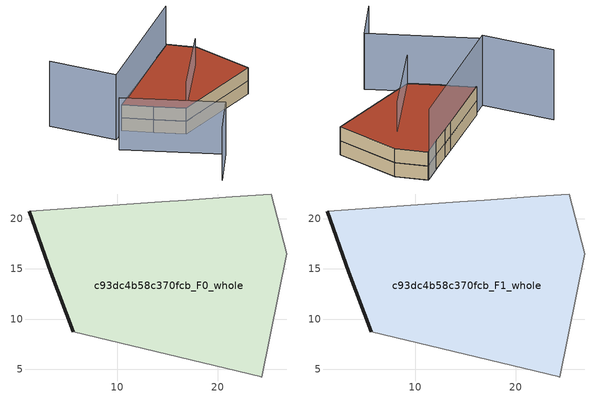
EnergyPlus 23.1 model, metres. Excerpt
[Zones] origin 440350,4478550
c93dc4b58c370fcb_F0_whole
 floor ground (EU_floor_Construction): 24.38,4.24 26.88,16.51 25.32,22.46 21.41,22.18 16.87,21.86 14.44,21.68 1.21,20.74 3.36,14.68 5.59,8.75 24.32,4.25 z0
 wall outside (EU_wall_Construction): 5.59,8.75 3.36,14.68 1.21,20.74 z0:3
 wall adiabatic (EU_wall_Construction): 1.21,20.74 14.44,21.68 16.87,21.86 21.41,22.18 25.32,22.46 26.88,16.51 24.38,4.24 24.32,4.25 5.59,8.75 z0:3
c93dc4b58c370fcb_F1_whole
 floor to c93dc4b58c370fcb_F0_whole (EU_floor_Construction): 24.38,4.24 26.88,16.51 25.32,22.46 21.41,22.18 16.87,21.86 14.44,21.68 1.2,20.74 3.36,14.68 5.59,8.75 24.32,4.25 z3
 wall outside (EU_wall_Construction): 5.59,8.75 3.36,14.68 1.21,20.74 z3:6
 wall adiabatic (EU_wall_Construction): 1.21,20.74 14.44,21.68 16.87,21.86 21.41,22.18 25.32,22.46 26.88,16.51 24.38,4.24 24.32,4.25 5.59,8.75 z3:6
 roof outside (EU_roof_Construction): 25.32,22.46 26.88,16.51 24.38,4.24 24.32,4.25 5.59,8.75 3.36,14.68 1.21,20.74 14.44,21.68 16.87,21.86 21.41,22.18 z6
shading: 5.6,8.75 20.86,14.11 / -5.33,17.98 2.17,-1.53 / 2.17,-1.53 -6.71,-4.94 z0:12; 24.96,22.47 -2.21,20.2 / -2.21,20.2 -3.37,34.11 z0:15
[Building]
EU S2 Campaign: North Axis=0; Terrain=City; Solar Distribution=FullExterior
[Site:Location]
Madrid: Latitude=40.5; Longitude=-3.5; Time Zone=1; Elevation=609
[SizingPeriod:WeatherFileDays]
AnnualSizingPeriod: Begin Month=1; Begin Day of Month=1; End Month=12; End Day of Month=31; Day of Week for Start Day=Monday; Use Weather File Daylight Saving Period=No; Use Weather File Rain and Snow Indicators=No
[MATERIAL]
EU_InternalMass_Material: Roughness=MediumRough; Thickness=0.1; Conductivity=1; Density=1800; Specific Heat=900; Thermal Absorptance=0.9; Solar Absorptance=0.7; Visible Absorptance=0.7
[MATERIAL:NOMASS] Roughness=MediumRough; Thermal Absorptance=0.9; Solar Absorptance=0.7; Visible Absorptance=0.7
Name | Thermal Resistance
EU_wall_NoMass | 0.419739
EU_roof_NoMass | 0.352165
EU_floor_NoMass | 0.608284
[CONSTRUCTION]
EU_wall_Construction: EU_wall_NoMass
EU_roof_Construction: EU_roof_NoMass
EU_floor_Construction: EU_floor_NoMass
EU_InternalMass_Construction: EU_InternalMass_Material
[ZONE] Type=1; Multiplier=1; Ceiling Height=autocalculate; Volume=1017.01; Floor Area=autocalculate; Part of Total Floor Area=Yes
c93dc4b58c370fcb_F0_whole; c93dc4b58c370fcb_F1_whole
[INTERNALMASS] Construction=EU_InternalMass_Construction; Surface Area=307.17
Name | Zone or ZoneList
c93dc4b58c370fcb_F0_whole_EU_InternalMass | c93dc4b58c370fcb_F0_whole
c93dc4b58c370fcb_F1_whole_EU_InternalMass | c93dc4b58c370fcb_F1_whole
[OTHEREQUIPMENT] Fuel Type=Electricity; Design Level Calculation Method=Watts/Area; Power per Zone Floor Area=1; Fraction Latent=0; Fraction Radiant=0; Fraction Lost=0; Carbon Dioxide Generation Rate=0; EndUse Subcategory=EU_Step8_InternalGains
Name | Zone or ZoneList or Space or SpaceList | Schedule
EU_Step8_InternalGain_c93dc4b58c370fcb_F0_whole_f000 | c93dc4b58c370fcb_F0_whole | EU_Step8_GainSchedule_c93dc4b58c370fcb_F0_whole_f000
EU_Step8_InternalGain_c93dc4b58c370fcb_F1_whole_f000 | c93dc4b58c370fcb_F1_whole | EU_Step8_GainSchedule_c93dc4b58c370fcb_F1_whole_f000
[ZONEVENTILATION:DESIGNFLOWRATE] Schedule=EU_AlwaysOn; Design Flow Rate Calculation Method=AirChanges/Hour; Air Changes per Hour=0.703302; Ventilation Type=Natural; Fan Pressure Rise=0; Fan Total Efficiency=1; Constant Term Coefficient=1; Temperature Term Coefficient=0; Velocity Term Coefficient=0; Velocity Squared Term Coefficient=0; Minimum Indoor Temperature=-100; Maximum Indoor Temperature=100; Delta Temperature=-100; Minimum Outdoor Temperature=-100; Maximum Outdoor Temperature=100; Maximum Wind Speed=40
Name | Zone or ZoneList or Space or SpaceList
EU_ConstantAir_c93dc4b58c370fcb_F0_whole | c93dc4b58c370fcb_F0_whole
EU_ConstantAir_c93dc4b58c370fcb_F1_whole | c93dc4b58c370fcb_F1_whole
[HVACTEMPLATE:THERMOSTAT] Constant Heating Setpoint=20; Constant Cooling Setpoint=50
EU_HeatOnly_c93dc4b58c370fcb_F0_whole; EU_HeatOnly_c93dc4b58c370fcb_F1_whole
[HVACTEMPLATE:ZONE:IDEALLOADSAIRSYSTEM] System Availability Schedule=EU_AlwaysOn; Maximum Heating Supply Air Temperature=50; Minimum Cooling Supply Air Temperature=13; Maximum Heating Supply Air Humidity Ratio=0.0156; Minimum Cooling Supply Air Humidity Ratio=0.0077; Heating Limit=NoLimit; Cooling Limit=NoLimit; Heating Availability Schedule=EU_AlwaysOn; Cooling Availability Schedule=EU_CoolingOff; Dehumidification Control Type=ConstantSensibleHeatRatio; Cooling Sensible Heat Ratio=0.7; Dehumidification Setpoint=60; Humidification Control Type=None; Humidification Setpoint=30; Outdoor Air Method=None; Outdoor Air Flow Rate per Person=0.00944; Outdoor Air Flow Rate per Zone Floor Area=0; Outdoor Air Flow Rate per Zone=0; Demand Controlled Ventilation Type=None; Outdoor Air Economizer Type=NoEconomizer; Heat Recovery Type=None; Sensible Heat Recovery Effectiveness=0.7; Latent Heat Recovery Effectiveness=0.65
Name | Template Thermostat
c93dc4b58c370fcb_F0_whole | EU_HeatOnly_c93dc4b58c370fcb_F0_whole
c93dc4b58c370fcb_F1_whole | EU_HeatOnly_c93dc4b58c370fcb_F1_whole
[SIZING:ZONE] Zone Cooling Design Supply Air Temperature Input Method=SupplyAirTemperature; Zone Cooling Design Supply Air Temperature=13; Zone Heating Design Supply Air Temperature Input Method=SupplyAirTemperature; Zone Heating Design Supply Air Temperature=50; Zone Cooling Design Supply Air Humidity Ratio=0.008; Zone Heating Design Supply Air Humidity Ratio=0.008; Cooling Design Air Flow Method=DesignDay; Cooling Design Air Flow Rate=0; Cooling Minimum Air Flow per Zone Floor Area=0.000762; Cooling Minimum Air Flow=0; Cooling Minimum Air Flow Fraction=0.2; Heating Design Air Flow Method=DesignDay; Heating Design Air Flow Rate=0; Heating Maximum Air Flow per Zone Floor Area=0.002032; Heating Maximum Air Flow=0.141576; Heating Maximum Air Flow Fraction=0.3; Account for Dedicated Outdoor Air System=No; Dedicated Outdoor Air System Control Strategy=NeutralSupplyAir; Dedicated Outdoor Air Low Setpoint Temperature for Design=autosize; Dedicated Outdoor Air High Setpoint Temperature for Design=autosize; Zone Load Sizing Method=Sensible Load Only No Latent Load; Zone Latent Cooling Design Supply Air Humidity Ratio Input Method=HumidityRatioDifference; Zone Cooling Design Supply Air Humidity Ratio Difference=0.005; Zone Latent Heating Design Supply Air Humidity Ratio Input Method=HumidityRatioDifference; Zone Humidification Design Supply Air Humidity Ratio Difference=0.005
c93dc4b58c370fcb_F0_whole; c93dc4b58c370fcb_F1_whole
[SCHEDULE:CONSTANT]
Name | Hourly Value
EU_AlwaysOn | 1
EU_CoolingOff | 0
[SCHEDULE:FILE] Column Number=1; Rows to Skip at Top=0; Number of Hours of Data=8760; Column Separator=Comma; Interpolate to Timestep=No; Minutes per Item=60; Adjust Schedule for Daylight Savings=Yes
Name | File
EU_Step8_GainSchedule_c93dc4b58c370fcb_F0_whole_f000 | ../../schedules/c93dc4b58c370fcb/c93dc4b58c370fcb_F0_whole_f000_gain.csv
EU_Step8_GainSchedule_c93dc4b58c370fcb_F1_whole_f000 | ../../schedules/c93dc4b58c370fcb/c93dc4b58c370fcb_F1_whole_f000_gain.csv
